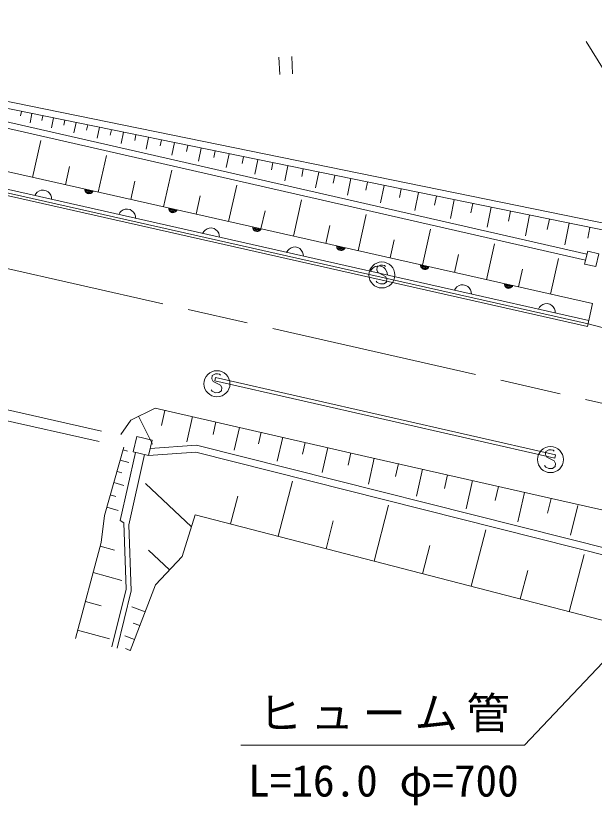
# Model space of a CAD drawing. Units: millimetres, scale not verified. Extents: x 40000 to 680000, y 20000 to 380000.
# Drawn here: x 477658 to 511026, y 254847 to 300387 of the extents above; entities that cross this region are included whole.
import ezdxf
from ezdxf.enums import TextEntityAlignment as Align

# ---------------------------------------------------------------- set-up
doc = ezdxf.new("R2010")
doc.units = ezdxf.units.MM
doc.header["$LTSCALE"] = 1000
doc.linetypes.add('CHAIN', pattern=[18.5, 12, -1.5, 3.5, -1.5])
doc.linetypes.add('DASHED_SPACED', pattern=[12, 6, -6])
for name, color, linetype, lineweight in [('M-BGD', 7, 'Continuous', 13), ('M-BMK', 2, 'CHAIN', 13), ('M-STR-HTXT', 7, 'Continuous', 13)]:
    doc.layers.add(name, color=color, linetype=linetype, lineweight=lineweight)
doc.styles.add('ＭＳ ゴシック', font='')
doc.styles.get('ＭＳ ゴシック').set_extended_font_data('MS Gothic')

msp = doc.modelspace()

# ---------------------------------------------------------------- linework, layer by layer
at = {"layer": 'M-BGD'}
for p, q in [((450255, 300387), (510610, 286632)), ((450177, 300046), (510532, 286291)), ((492826, 297993), (492881, 296995)), ((493630, 297036), (493574, 298035)), ((467000, 297522), (512919, 288147)), ((466920, 297130), (512839, 287755)), ((477985, 294871), (477933, 294616)), ((478589, 294748), (478479, 294211)), ((479214, 294620), (479159, 294352)), ((479839, 294492), (479724, 293927)), ((480487, 294360), (480430, 294078)), ((481135, 294228), (481014, 293633)), ((481807, 294091), (481746, 293794)), ((482478, 293954), (482351, 293329)), ((483174, 293812), (483110, 293499)), ((467352, 293608), (510936, 283783)), ((483870, 293669), (483736, 293013)), ((484591, 293522), (484524, 293194)), ((485312, 293375), (485172, 292686)), ((478624, 291067), (479104, 293197)), ((486060, 293222), (485989, 292878)), ((486807, 293070), (486659, 292347)), ((487581, 292912), (487508, 292550)), ((467088, 292437), (510672, 282613)), ((467132, 292633), (510716, 282808)), ((488356, 292754), (488201, 291995)), ((489158, 292590), (489081, 292211)), ((489961, 292426), (489799, 291631)), ((467055, 292291), (510639, 282466)), ((482408, 290214), (482886, 292335)), ((490793, 292256), (490711, 291859)), ((491624, 292086), (491454, 291254)), ((480516, 290641), (480755, 291701)), ((486177, 289364), (486653, 291476)), ((492486, 291910), (492401, 291494)), ((493348, 291734), (493170, 290863)), ((494241, 291552), (494152, 291116)), ((495134, 291370), (494948, 290458)), ((496060, 291181), (495966, 290725)), ((484292, 289789), (484530, 290845)), ((489932, 288518), (490406, 290621)), ((496985, 290992), (496790, 290038)), ((497944, 290796), (497847, 290319)), ((498903, 290600), (498700, 289603)), ((478816, 290122), (478751, 290013)), ((478897, 290206), (478816, 290122)), ((479016, 290282), (478897, 290206)), ((479127, 290318), (479016, 290282)), ((479253, 290331), (479127, 290318)), ((479409, 290296), (479253, 290331)), ((479517, 290230), (479409, 290296)), ((479601, 290150), (479517, 290230)), ((479677, 290030), (479601, 290150)), ((481636, 290388), (482124, 290278)), ((481642, 290325), (481636, 290388)), ((481660, 290270), (481642, 290325)), ((482095, 290244), (481646, 290345)), ((481657, 290301), (482067, 290209)), ((481698, 290210), (481660, 290270)), ((482029, 290176), (481678, 290256)), ((481740, 290170), (481698, 290210)), ((481708, 290208), (481981, 290146)), ((481794, 290137), (481740, 290170)), ((481916, 290130), (481760, 290165)), ((481873, 290119), (481794, 290137)), ((481935, 290126), (481873, 290119)), ((481991, 290144), (481935, 290126)), ((482051, 290182), (481991, 290144)), ((482091, 290224), (482051, 290182)), ((482124, 290278), (482091, 290224)), ((499897, 290397), (499795, 289898)), ((500891, 290194), (500678, 289152)), ((479714, 289919), (479677, 290030)), ((479726, 289793), (479714, 289919)), ((488055, 288941), (488292, 289993)), ((493673, 287675), (494145, 289769)), ((501921, 289984), (501814, 289463)), ((502951, 289774), (502728, 288684)), ((483859, 289190), (483739, 289114)), ((483970, 289226), (483859, 289190)), ((484095, 289239), (483970, 289226)), ((484252, 289204), (484095, 289239)), ((484360, 289139), (484252, 289204)), ((486478, 289296), (486966, 289187)), ((486485, 289234), (486478, 289296)), ((486503, 289178), (486485, 289234)), ((486938, 289152), (486489, 289253)), ((486500, 289210), (486910, 289117)), ((486966, 289187), (486934, 289132)), ((504018, 289556), (503907, 289011)), ((505085, 289338), (504853, 288200)), ((483659, 289030), (483593, 288922)), ((483739, 289114), (483659, 289030)), ((484444, 289058), (484360, 289139)), ((484520, 288938), (484444, 289058)), ((484556, 288828), (484520, 288938)), ((484569, 288702), (484556, 288828)), ((486541, 289118), (486503, 289178)), ((486872, 289085), (486520, 289164)), ((486583, 289078), (486541, 289118)), ((486551, 289116), (486824, 289055)), ((486637, 289045), (486583, 289078)), ((486759, 289039), (486603, 289074)), ((486715, 289028), (486637, 289045)), ((486778, 289034), (486715, 289028)), ((486834, 289052), (486778, 289034)), ((486893, 289090), (486834, 289052)), ((486934, 289132), (486893, 289090)), ((491803, 288096), (492039, 289143)), ((497400, 286834), (497870, 288920)), ((506192, 289112), (506075, 288543)), ((507298, 288886), (507055, 287698)), ((495537, 287255), (495772, 288297)), ((508444, 288652), (508322, 288058)), ((509590, 288418), (509337, 287178)), ((488501, 287938), (488436, 287830)), ((488582, 288023), (488501, 287938)), ((488702, 288098), (488582, 288023)), ((488812, 288135), (488702, 288098)), ((488938, 288147), (488812, 288135)), ((489094, 288112), (488938, 288147)), ((489202, 288047), (489094, 288112)), ((489287, 287966), (489202, 288047)), ((489362, 287847), (489287, 287966)), ((489399, 287736), (489362, 287847)), ((491321, 288205), (491809, 288095)), ((491327, 288142), (491321, 288205)), ((491346, 288087), (491327, 288142)), ((491781, 288060), (491332, 288161)), ((491343, 288118), (491752, 288026)), ((491384, 288027), (491346, 288087)), ((491714, 287993), (491363, 288072)), ((491426, 287986), (491384, 288027)), ((491393, 288025), (491666, 287963)), ((491480, 287954), (491426, 287986)), ((491601, 287947), (491445, 287982)), ((491558, 287936), (491480, 287954)), ((491621, 287943), (491558, 287936)), ((491676, 287961), (491621, 287943)), ((491736, 287999), (491676, 287961)), ((491776, 288041), (491736, 287999)), ((491809, 288095), (491776, 288041)), ((501113, 285998), (501581, 288074)), ((510778, 288176), (510651, 287556)), ((489412, 287610), (489399, 287736)), ((499257, 286416), (499491, 287454)), ((493425, 286931), (493344, 286847)), ((493544, 287007), (493425, 286931)), ((493655, 287043), (493544, 287007)), ((493781, 287056), (493655, 287043)), ((493937, 287021), (493781, 287056)), ((494045, 286955), (493937, 287021)), ((494130, 286875), (494045, 286955)), ((496164, 287113), (496652, 287003)), ((496170, 287050), (496164, 287113)), ((496188, 286995), (496170, 287050)), ((496623, 286969), (496175, 287070)), ((496185, 287026), (496595, 286934)), ((496226, 286935), (496188, 286995)), ((496557, 286902), (496206, 286981)), ((496268, 286895), (496226, 286935)), ((496236, 286933), (496509, 286871)), ((496579, 286907), (496519, 286869)), ((496619, 286949), (496579, 286907)), ((496652, 287003), (496619, 286949)), ((504812, 285164), (505278, 287232)), ((493344, 286847), (493279, 286738)), ((494205, 286755), (494130, 286875)), ((494242, 286644), (494205, 286755)), ((494254, 286519), (494242, 286644)), ((496323, 286862), (496268, 286895)), ((496444, 286855), (496288, 286890)), ((496401, 286845), (496323, 286862)), ((496464, 286851), (496401, 286845)), ((496519, 286869), (496464, 286851)), ((502963, 285581), (503196, 286615)), ((498689, 286000), (498514, 285900)), ((498809, 286007), (498689, 286000)), ((498930, 285983), (498809, 286007)), ((501007, 286022), (501494, 285912)), ((501013, 285959), (501007, 286022)), ((508497, 284333), (508961, 286392)), ((498187, 285755), (498121, 285647)), ((498267, 285839), (498187, 285755)), ((498387, 285915), (498267, 285839)), ((498498, 285952), (498387, 285915)), ((498514, 285900), (498494, 285719)), ((498494, 285719), (498562, 285572)), ((498624, 285964), (498498, 285952)), ((498562, 285572), (498995, 285356)), ((498780, 285929), (498624, 285964)), ((498888, 285864), (498780, 285929)), ((498972, 285783), (498888, 285864)), ((498994, 285927), (498930, 285983)), ((499048, 285664), (498972, 285783)), ((499084, 285553), (499048, 285664)), ((499097, 285427), (499084, 285553)), ((501031, 285903), (501013, 285959)), ((501466, 285877), (501017, 285978)), ((501028, 285935), (501438, 285842)), ((501069, 285843), (501031, 285903)), ((501400, 285810), (501048, 285889)), ((501111, 285803), (501069, 285843)), ((501079, 285841), (501352, 285780)), ((501165, 285771), (501111, 285803)), ((501287, 285764), (501131, 285799)), ((501243, 285753), (501165, 285771)), ((501306, 285759), (501243, 285753)), ((501362, 285777), (501306, 285759)), ((501421, 285815), (501362, 285777)), ((501462, 285857), (501421, 285815)), ((501494, 285912), (501462, 285857)), ((506655, 284748), (506887, 285778)), ((498504, 284998), (498439, 285085)), ((498995, 285356), (499063, 285209)), ((499063, 285209), (499043, 285028)), ((498689, 284918), (498504, 284998)), ((498898, 284930), (498689, 284918)), ((499043, 285028), (498898, 284930)), ((503030, 284663), (502964, 284555)), ((503110, 284748), (503030, 284663)), ((503230, 284823), (503110, 284748)), ((503340, 284860), (503230, 284823)), ((503466, 284873), (503340, 284860)), ((503622, 284837), (503466, 284873)), ((503731, 284772), (503622, 284837)), ((503815, 284691), (503731, 284772)), ((503891, 284572), (503815, 284691)), ((505849, 284930), (506337, 284820)), ((505856, 284867), (505849, 284930)), ((505874, 284812), (505856, 284867)), ((506309, 284785), (505860, 284886)), ((505871, 284843), (506280, 284751)), ((505912, 284752), (505874, 284812)), ((506242, 284718), (505891, 284797)), ((505954, 284712), (505912, 284752)), ((505921, 284750), (506195, 284688)), ((506008, 284679), (505954, 284712)), ((506129, 284672), (505973, 284707)), ((506086, 284661), (506008, 284679)), ((506149, 284668), (506086, 284661)), ((506204, 284686), (506149, 284668)), ((506264, 284724), (506204, 284686)), ((506304, 284766), (506264, 284724)), ((506337, 284820), (506304, 284766)), ((503927, 284461), (503891, 284572)), ((503940, 284335), (503927, 284461)), ((508072, 283732), (507953, 283656)), ((508183, 283768), (508072, 283732)), ((508309, 283781), (508183, 283768)), ((508465, 283746), (508309, 283781)), ((508573, 283680), (508465, 283746)), ((510639, 282466), (510936, 283783)), ((507872, 283572), (507807, 283464)), ((507953, 283656), (507872, 283572)), ((508658, 283600), (508573, 283680)), ((508733, 283480), (508658, 283600)), ((508770, 283369), (508733, 283480)), ((508782, 283244), (508770, 283369)), ((488996, 279627), (488976, 279445)), ((489170, 279726), (488996, 279627)), ((489290, 279733), (489170, 279726)), ((489412, 279710), (489290, 279733)), ((489475, 279653), (489412, 279710)), ((488976, 279445), (489044, 279299)), ((489044, 279299), (489476, 279082)), ((489142, 279334), (489187, 279529)), ((508754, 274872), (489142, 279334)), ((508799, 275067), (489187, 279529)), ((488985, 278725), (488921, 278811)), ((489170, 278645), (488985, 278725)), ((489525, 278754), (489380, 278656)), ((489476, 279082), (489545, 278936)), ((489545, 278936), (489525, 278754)), ((489380, 278656), (489170, 278645)), ((484295, 277059), (485690, 277755)), ((485690, 277755), (497845, 274961)), ((486254, 277626), (486054, 276750)), ((483724, 276233), (484295, 277059)), ((484743, 277282), (485545, 275674)), ((487851, 277262), (487521, 275817)), ((489202, 276954), (489037, 276231)), ((490554, 276645), (490252, 275324)), ((484429, 275232), (484634, 276121)), ((484634, 276121), (485521, 275915)), ((491805, 276360), (491655, 275699)), ((493057, 276074), (492743, 274696)), ((485521, 275915), (485316, 275027)), ((488079, 275614), (485416, 275434)), ((516076, 268556), (488079, 275614)), ((494354, 275778), (494197, 275089)), ((484572, 275199), (483683, 271273)), ((483851, 275346), (484101, 275274)), ((485088, 275079), (484170, 271021)), ((485316, 275027), (484429, 275232)), ((488043, 275211), (485316, 275027)), ((515978, 268168), (488043, 275211)), ((495651, 275482), (495323, 274046)), ((496995, 275175), (496831, 274457)), ((508239, 275250), (508219, 275069)), ((508219, 275069), (508287, 274922)), ((508414, 275350), (508239, 275250)), ((508534, 275357), (508414, 275350)), ((508655, 275333), (508534, 275357)), ((508718, 275277), (508655, 275333)), ((508754, 274872), (508799, 275067)), ((483683, 274753), (484183, 274611)), ((497845, 274961), (508381, 272577)), ((498339, 274869), (497998, 273371)), ((508287, 274922), (508720, 274706)), ((508720, 274706), (508788, 274559)), ((499732, 274551), (499561, 273802)), ((501125, 274233), (500769, 272673)), ((508229, 274348), (508164, 274435)), ((508414, 274268), (508229, 274348)), ((508623, 274280), (508414, 274268)), ((508768, 274378), (508623, 274280)), ((508788, 274559), (508768, 274378)), ((483498, 274104), (483783, 274023)), ((502568, 273904), (502390, 273124)), ((483313, 273455), (483884, 273293)), ((487789, 270909), (485145, 273413)), ((492787, 270364), (493612, 273549)), ((504011, 273574), (503640, 271949)), ((505506, 273233), (505321, 272420)), ((507002, 272892), (506615, 271199)), ((483111, 272744), (483435, 272652)), ((490045, 271075), (490458, 272667)), ((508550, 272534), (508335, 271693)), ((482909, 272033), (483557, 271849)), ((498329, 268928), (499164, 272149)), ((510090, 272139), (509653, 270433)), ((495558, 269646), (495975, 271257)), ((503930, 267476), (504774, 270735)), ((482525, 269781), (483353, 269558)), ((501129, 268202), (501552, 269831)), ((486525, 268425), (485314, 269559)), ((509591, 266009), (510445, 269305)), ((482117, 268262), (483774, 267817)), ((506760, 266742), (507188, 268390)), ((481671, 266601), (482589, 266355)), ((485116, 266004), (484352, 266296)), ((484811, 265206), (484429, 265352)), ((481225, 264940), (483060, 264448)), ((484505, 264407), (483942, 264623)), ((484262, 263770), (483980, 263878))]:
    msp.add_line(p, q, dxfattribs=at)
at = {"layer": 'M-BGD', "linetype": 'DASHED_SPACED'}
for p, q in [((476755, 277745), (484610, 275985)), ((476619, 277139), (484474, 275380)), ((508381, 272577), (521724, 269590))]:
    msp.add_line(p, q, dxfattribs=at)
at = {"layer": 'M-BGD'}
for points in [[(510564, 298913), (512633, 295550), (514312, 291891), (515640, 288463)], [(512919, 288147), (517238, 280888), (510672, 282613)], [(483898, 275509), (482772, 271552), (482584, 270001), (481096, 264457)], [(531923, 263460), (518979, 263575), (488008, 271603), (487251, 269201), (485708, 267554), (484252, 263744)], [(483201, 263981), (484031, 267312), (483894, 271139), (483683, 271273)], [(484170, 271021), (484319, 267207), (483512, 263911)]]:
    msp.add_lwpolyline(points, dxfattribs=at)
msp.add_lwpolyline([(510650, 286799), (510475, 286068), (511117, 285915), (511291, 286646)], close=True, dxfattribs=at)
for centre in [(498780, 285434), (489262, 279161), (508505, 274784)]:
    msp.add_circle(centre, 750, dxfattribs=at)
at = {"layer": 'M-BMK'}
msp.add_line((558309, 267429), (463084, 289002), dxfattribs=at)
at = {"layer": 'M-STR-HTXT'}
msp.add_lwpolyline([(517075, 268953), (507011, 258307), (490648, 258307)], dxfattribs=at)

# ---------------------------------------------------------------- texts
at = {"layer": 'M-STR-HTXT', "style": 'ＭＳ ゴシック'}
msp.add_text('L=16.0 φ=700', height=1833, dxfattribs=at).set_placement((498866, 256262), align=Align.MIDDLE_CENTER)
at = {"layer": 'M-STR-HTXT', "insert": (499159, 260061), "char_height": 1833, "attachment_point": 5, "style": 'ＭＳ ゴシック'}
msp.add_mtext('\\T1.2;ヒューム管', dxfattribs=at)

doc.saveas('drawing.dxf')
